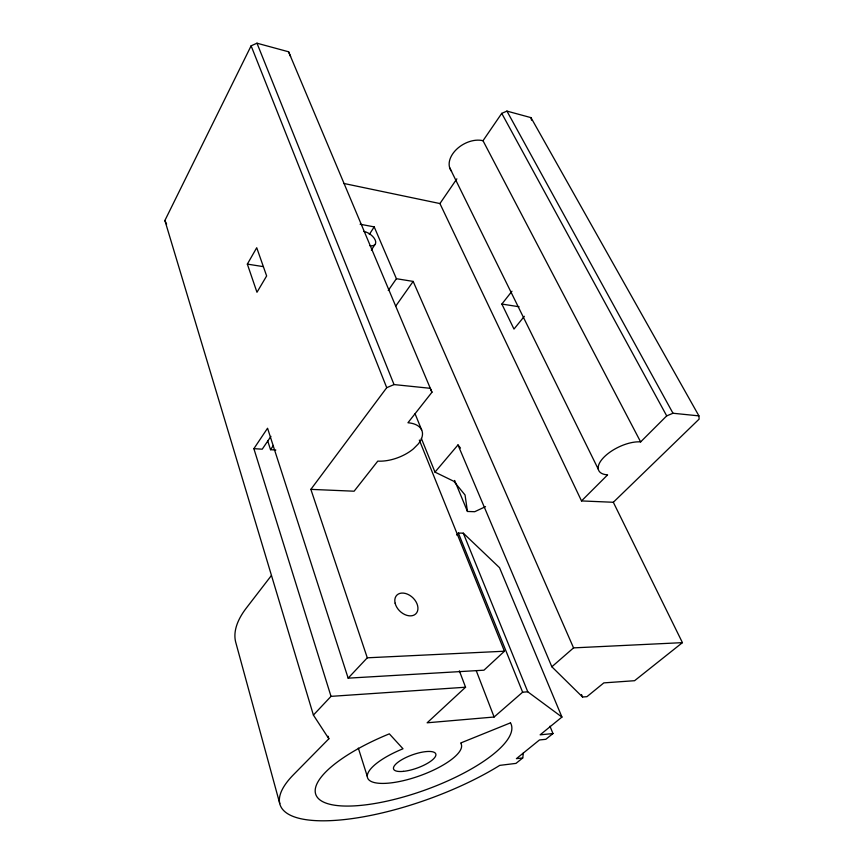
<?xml version="1.0" encoding="UTF-8"?>
<svg xmlns="http://www.w3.org/2000/svg" width="864" height="864" viewBox="0 0 864 864"><rect width="100%" height="100%" fill="white"/><g stroke="black" fill="none" stroke-linecap="round" stroke-linejoin="round"><path stroke-width="1.3" d="M328.082 736.214L328.86 738.785L293.544 774.641A140.519 44.248 -19.7 0 0 330.761 820.627A140.519 44.248 -19.7 0 0 499.748 765.374L515.992 763.387L522.731 757.955L523.433 752.728M328.86 738.785L313.405 715.079L164.884 220.504L251.111 45.835L256.975 43.2L288.598 51.786L290.585 56.473M247.342 264.114L256.727 247.72L266.641 275.951L256.975 292.28L247.342 264.114L263.326 266.63M369.306 234.457L374.209 226.886L360.104 224.23M371.336 250.063L374.9 244.652M313.405 715.079L331.02 696.362L253.876 448.664L267.559 428.231L348.149 678.154L483.959 670.194L504.446 651.218L419.332 440.078M270.94 436.342L262.235 449.183L253.876 448.664M275.832 450.036L270.529 449.701L273.445 445.446M451.57 171.277A23.404 15.725 -30.3 0 1 456.408 149.472A23.404 15.725 -30.3 0 1 483.008 140.713L501.746 113.368L506.93 111.1L530.982 117.634L698.922 415.876L699.116 419.105L613.332 502.276L581.515 500.926L439.927 203.558L456.862 178.848M388.249 290.498L396.403 278.705L374.209 226.886M395.572 306.331L413.165 281.416L396.403 278.705M310.867 489.37L386.726 387.688L394.038 384.577L430.272 388.303L431.957 392.245L407.948 422.755A31.525 16.654 -21.2 0 1 418.176 444.064L413.381 448.87A31.525 16.654 -21.2 0 1 377.784 461.117L354.11 491.206L310.867 489.37L367.286 657.806L348.149 678.154M271.35 575.586L246.391 607.975A130.259 55.976 -19.2 0 0 235.656 641.984L279.774 803.628M524.34 316.31L513.983 329.076L501.865 304.052L511.963 291.233M485.525 506.65L474.725 511.704L467.456 511.466L465.048 494.996L453.816 481.291L434.992 472.122L457.985 444.928L460.501 448.081M456.581 534.989L458.352 533.056L463.298 533.164L499.522 567.68L561.935 717.055L540.13 734.832L552.971 733.558L549.958 726.203M581.515 500.926L607.619 474.865A27.918 12.463 -25.8 0 1 604.174 456.97A27.918 12.463 -25.8 0 1 640.634 441.904L666.706 415.876L672.98 413.251L698.922 415.876M459.367 670.842L465.556 687.226L427.14 722.801L494.111 717.012L522.634 692.194L527.785 691.816L561.935 717.055M682.43 642.643L634.586 680.702L603.839 682.884L586.948 696.665L582.552 697.01L551.848 666.77L573.556 647.881L682.43 642.643L613.332 502.276M552.971 733.558L545.832 739.303L539.46 739.962L516.402 758.657L522.731 757.955M331.02 696.362L465.556 687.226M367.286 657.806L504.446 651.218M501.865 304.052L519.07 306.752M343.883 183.47L439.927 203.558M506.93 111.1L672.98 413.251M501.746 113.368L666.706 415.876M483.008 140.713L640.634 441.904M449.647 167.659L598.32 469.271M164.884 220.504L166.59 224.143M413.165 281.416L573.556 647.881M581.494 694.548L582.552 697.01M457.985 444.928L551.848 666.77M288.598 51.786L431.957 392.245M454.637 480.46L467.456 511.466M415.066 413.77L421.654 429.98M463.298 533.164L527.785 691.816M421.373 438.458L434.992 472.122M458.352 533.056L522.634 692.194M256.975 43.2L394.038 384.577M251.111 45.835L386.726 387.688M476.204 670.561L494.111 717.012M267.656 440.726L270.529 449.701M358.322 748.084L367.286 776.369M530.982 117.634L531.522 120.182M363.809 231.422A10.195 5.476 34.2 0 1 375.235 240.084A10.195 5.476 34.2 0 1 369.814 245.689M510.473 722.855L460.609 743.029A49.788 15.606 -19.7 0 1 424.764 773.906A49.788 15.606 -19.7 0 1 368.55 779.522A49.788 15.606 -19.7 0 1 403.002 748.775L389.34 733.849A103.81 32.616 -19.7 0 0 317.574 797.623A103.81 32.616 -19.7 0 0 432.745 787.169A103.81 32.616 -19.7 0 0 510.473 722.855M403.423 771.358A22.41 7.02 -19.7 0 0 435.899 754.996A22.41 7.02 -19.7 0 0 404.698 758.128A22.41 7.02 -19.7 0 0 403.423 771.358M395.118 603.202A13.316 9.331 43.8 0 0 414.353 614.92A13.316 9.331 43.8 0 0 409.644 595.274A13.316 9.331 43.8 0 0 395.118 603.202"/></g></svg>
